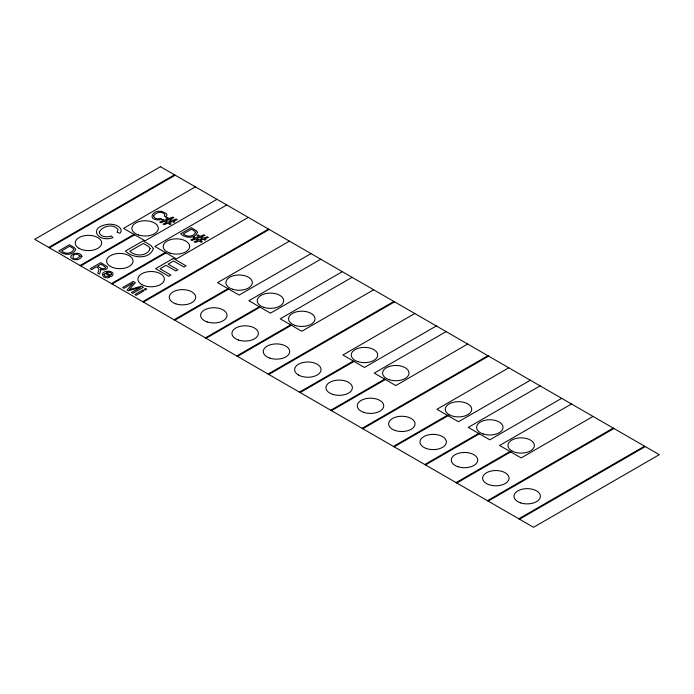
<?xml version="1.0" encoding="UTF-8"?>
<svg xmlns="http://www.w3.org/2000/svg" width="694" height="694" viewBox="0 0 694 694"><rect width="100%" height="100%" fill="white"/><g stroke="black" fill="none" stroke-linecap="round" stroke-linejoin="round"><path stroke-width="1.04" d="M48.719 247.411L174.498 174.784M49.439 247.819L175.218 175.2M195.413 186.86L123.541 228.361L145.098 240.809L216.979 199.308M80.053 265.498L133.959 234.381M80.773 265.915L134.679 234.789M226.756 204.956L154.875 246.457L176.441 258.905L248.313 217.404M111.396 283.594L165.302 252.469M112.107 284.011L166.013 252.885M142.73 301.682L268.509 229.063M143.45 302.098L269.229 229.48M289.424 241.139L217.552 282.64L239.118 295.089L310.99 253.588M174.064 319.778L227.97 288.652M174.784 320.194L228.69 289.068M320.767 259.235L248.886 300.728L270.452 313.176L342.324 271.684M205.407 337.874L259.313 306.748M206.127 338.282L260.033 307.164M352.101 277.322L280.229 318.824L301.786 331.272L373.667 289.78M236.741 355.961L290.647 324.844M237.461 356.378L291.367 325.252M268.084 374.057L393.862 301.439M268.804 374.474L394.582 301.855M414.778 313.514L342.905 355.007L364.463 367.456L436.344 325.963M299.418 392.145L353.324 361.027M300.138 392.561L354.044 361.444M446.121 331.602L374.24 373.103L395.806 385.552L467.678 344.051M330.76 410.241L384.667 379.115M331.472 410.657L385.378 379.531M362.094 428.337L487.873 355.718M362.815 428.753L488.593 356.126M508.789 367.794L436.916 409.287L458.482 421.735L530.355 380.243M393.429 446.424L447.335 415.307M394.149 446.841L448.055 415.723M540.132 385.881L468.25 427.383L489.817 439.831L561.689 398.33M424.771 464.52L478.678 433.394M425.491 464.937L479.398 433.811M571.466 403.977L499.593 445.47L521.151 457.919L593.032 416.426M456.105 482.616L510.012 451.49M456.826 483.024L510.732 451.907M487.448 500.704L613.227 428.085M488.16 501.12L613.947 428.502M518.782 518.8L644.561 446.181M519.502 519.216L645.281 446.589M99.242 232.039C100.04 237.183 107.266 237.626 111.231 235.943L112.983 237.634C97.802 243.117 87.349 227.068 108.143 224.283A10.054 5.804 0 0 1 112.714 224.431C116.757 224.709 124.148 228.742 119.897 233.288L117.052 232.273L118.075 229.627C113.677 223.303 102.556 225.828 99.242 232.039M153.608 215.955C154.094 219.044 158.432 219.304 160.808 218.298L161.858 219.313L158.666 219.929A5.699 3.288 0 0 1 155.682 219.573C148.178 218.09 153.764 210.803 158.952 211.297A6.038 3.487 0 0 1 161.702 211.392L166.17 213.466A5.491 3.166 0 0 1 166.725 215.608L166.005 216.71L164.305 216.094L164.92 214.507C162.275 210.716 155.603 212.225 153.608 215.955M100.83 269.931L99.537 274.147L97.776 273.132L99.025 269.619L97.932 267.789L96.31 266.852L91.599 269.567L90.194 268.76L100.795 262.636L107.37 266.756L107.11 268.656L105.158 269.697A3.687 2.125 0 0 1 102.981 269.836L100.509 269.142L100.83 269.931M75.672 249.346C73.382 256.112 63.293 255.297 58.895 250.846L69.495 244.722L74.197 247.48L75.672 249.346M153.4 248.565C149.592 259.842 132.771 258.48 125.432 251.054L143.103 240.861L150.936 245.459L153.4 248.565M197.443 232.308C195.153 239.074 185.055 238.259 180.657 233.809L191.258 227.693L195.96 230.451L197.443 232.308M73.737 249.389C71.985 254.082 64.863 254.264 61.549 250.933L69.643 246.257L72.896 248.2L73.737 249.389M150.182 248.643C147.258 256.45 135.382 256.754 129.856 251.202L143.354 243.412L148.776 246.648L150.182 248.643M195.508 232.36C193.756 237.044 186.625 237.227 183.311 233.895L191.405 229.22L194.658 231.163L195.508 232.36M81.944 256.286C80.391 260.207 73.963 260.849 71.161 257.83A4.563 2.637 0 0 1 70.927 256.138C73.182 252.668 80.4 251.913 81.944 256.286M103.987 274.477L104.837 276.169L108.438 276.429L109.617 277.305C102.565 279.942 98.722 271.354 108.047 271.233A4.615 2.663 0 0 1 110.884 271.71C113.859 272.282 113.616 275.926 110.849 276.628L105.124 273.323L103.987 274.477M105.627 267.337L105.479 267.893C103.024 270.2 99.719 267.329 97.524 266.149L101.029 264.119L105.627 267.337M80.183 256.164C69.756 265.255 71.708 248.643 80.183 256.164M111.517 274.104L110.554 275.223L106.269 272.751C107.848 271.901 111.213 271.866 111.517 274.104M133.04 283.1L127.08 290.083L128.347 290.812L140.301 287.463L131.426 292.59L132.78 293.371L143.38 287.247L141.498 286.162L129.318 289.606L135.382 282.632L133.265 281.408L122.665 287.533L124.018 288.314L133.04 283.1M160.479 166.699L34.7 239.317L533.521 527.301L659.3 454.683L160.479 166.699M163.211 219.382L162.136 220.007L163.35 220.709L159.646 222.123L160.73 222.748L164.435 221.334L166.707 222.644L163.003 224.067L164.088 224.691L167.801 223.277L170.03 224.561L171.106 223.945L169.093 222.783L172.259 221.577L173.734 222.427L174.81 221.802L173.561 221.082L177.291 219.651L176.198 219.026L172.468 220.449L170.186 219.139L173.916 217.708L172.832 217.083L169.102 218.506L166.916 217.248L165.831 217.864L167.809 219.009L164.652 220.215L163.211 219.382M194.337 237.114L193.262 237.738L194.485 238.441L190.772 239.855L191.856 240.488L195.569 239.066L197.833 240.384L194.138 241.798L195.222 242.423L198.926 241.009L201.156 242.293L202.232 241.677L200.228 240.514L203.394 239.309L204.86 240.159L205.936 239.534L204.687 238.814L208.417 237.391L207.324 236.758L203.594 238.181L201.312 236.871L205.042 235.439L203.958 234.815L200.228 236.246L198.042 234.98L196.966 235.604L198.935 236.741L195.777 237.947L194.337 237.114M173.283 258.454L155.612 268.656L168.798 276.273L170.889 275.067L160.036 268.804L166.057 265.334L175.825 270.972L177.898 269.775L168.13 264.136L173.535 261.013L183.971 267.034L186.061 265.837L173.283 258.454M142.565 290.153L134.888 294.586L136.189 295.332L143.866 290.899L142.565 290.153M145.488 288.461L143.988 289.329L145.289 290.083L146.79 289.216L145.488 288.461M168.894 219.634L165.736 220.839L168 222.149L171.175 220.952L168.894 219.634M200.019 237.365L196.862 238.571L199.135 239.881L202.301 238.684L200.019 237.365M79.116 248.365A13.212 7.625 0 0 0 101.229 244.939A13.212 7.625 0 0 0 85.041 235.596A13.212 7.625 0 0 0 79.116 248.365M389.195 379.705A13.212 7.625 0 0 0 409.018 373.103A13.212 7.625 0 0 0 389.195 366.493A13.212 7.625 0 0 0 389.195 379.705M110.459 266.453A13.212 7.625 0 0 0 132.563 263.035A13.212 7.625 0 0 0 116.384 253.692A13.212 7.625 0 0 0 110.459 266.453M141.793 284.549A13.212 7.625 0 0 0 163.905 281.131A13.212 7.625 0 0 0 147.718 271.779A13.212 7.625 0 0 0 141.793 284.549M269.879 358.13A13.212 7.625 0 0 0 289.702 351.52A13.212 7.625 0 0 0 269.879 344.918A13.212 7.625 0 0 0 269.879 358.13M298.481 375.012A13.212 7.625 0 0 0 320.593 371.594A13.212 7.625 0 0 0 304.406 362.251A13.212 7.625 0 0 0 298.481 375.012M238.545 340.034A13.212 7.625 0 0 0 258.368 333.432A13.212 7.625 0 0 0 238.545 326.822A13.212 7.625 0 0 0 238.545 340.034M138.496 234.971A13.212 7.625 0 0 0 158.319 228.361A13.212 7.625 0 0 0 138.496 221.75A13.212 7.625 0 0 0 138.496 234.971M169.83 253.058A13.212 7.625 0 0 0 189.653 246.457A13.212 7.625 0 0 0 169.83 239.846A13.212 7.625 0 0 0 169.83 253.058M295.184 325.434A13.212 7.625 0 0 0 315.007 318.824A13.212 7.625 0 0 0 295.184 312.213A13.212 7.625 0 0 0 295.184 325.434M357.861 361.617A13.212 7.625 0 0 0 377.683 355.007A13.212 7.625 0 0 0 357.861 348.405A13.212 7.625 0 0 0 357.861 361.617M483.206 433.984A13.212 7.625 0 0 0 503.029 427.383A13.212 7.625 0 0 0 483.206 420.772A13.212 7.625 0 0 0 483.206 433.984M449.139 414.682A13.212 7.625 0 0 0 471.243 411.264A13.212 7.625 0 0 0 455.056 401.921A13.212 7.625 0 0 0 449.139 414.682M511.808 450.866A13.212 7.625 0 0 0 533.92 447.448A13.212 7.625 0 0 0 517.733 438.105A13.212 7.625 0 0 0 511.808 450.866M332.556 394.313A13.212 7.625 0 0 0 352.379 387.712A13.212 7.625 0 0 0 332.556 381.101A13.212 7.625 0 0 0 332.556 394.313M363.899 412.409A13.212 7.625 0 0 0 383.721 405.799A13.212 7.625 0 0 0 363.899 399.197A13.212 7.625 0 0 0 363.899 412.409M520.587 502.872A13.212 7.625 0 0 0 540.409 496.262A13.212 7.625 0 0 0 520.587 489.66A13.212 7.625 0 0 0 520.587 502.872M426.576 448.593A13.212 7.625 0 0 0 446.389 441.983A13.212 7.625 0 0 0 426.576 435.381A13.212 7.625 0 0 0 426.576 448.593M486.511 483.571A13.212 7.625 0 0 0 508.615 480.144A13.212 7.625 0 0 0 492.436 470.801A13.212 7.625 0 0 0 486.511 483.571M457.91 466.689A13.212 7.625 0 0 0 477.732 460.079A13.212 7.625 0 0 0 457.91 453.468A13.212 7.625 0 0 0 457.91 466.689M395.233 430.497A13.212 7.625 0 0 0 415.055 423.895A13.212 7.625 0 0 0 395.233 417.285A13.212 7.625 0 0 0 395.233 430.497M175.868 303.851A13.212 7.625 0 0 0 195.691 297.249A13.212 7.625 0 0 0 175.868 290.639A13.212 7.625 0 0 0 175.868 303.851M232.507 289.242A13.212 7.625 0 0 0 252.33 282.64A13.212 7.625 0 0 0 232.507 276.03A13.212 7.625 0 0 0 232.507 289.242M263.841 307.338A13.212 7.625 0 0 0 283.664 300.728A13.212 7.625 0 0 0 263.841 294.126A13.212 7.625 0 0 0 263.841 307.338M207.211 321.947A13.212 7.625 0 0 0 227.025 315.336A13.212 7.625 0 0 0 207.211 308.735A13.212 7.625 0 0 0 207.211 321.947"/></g></svg>
